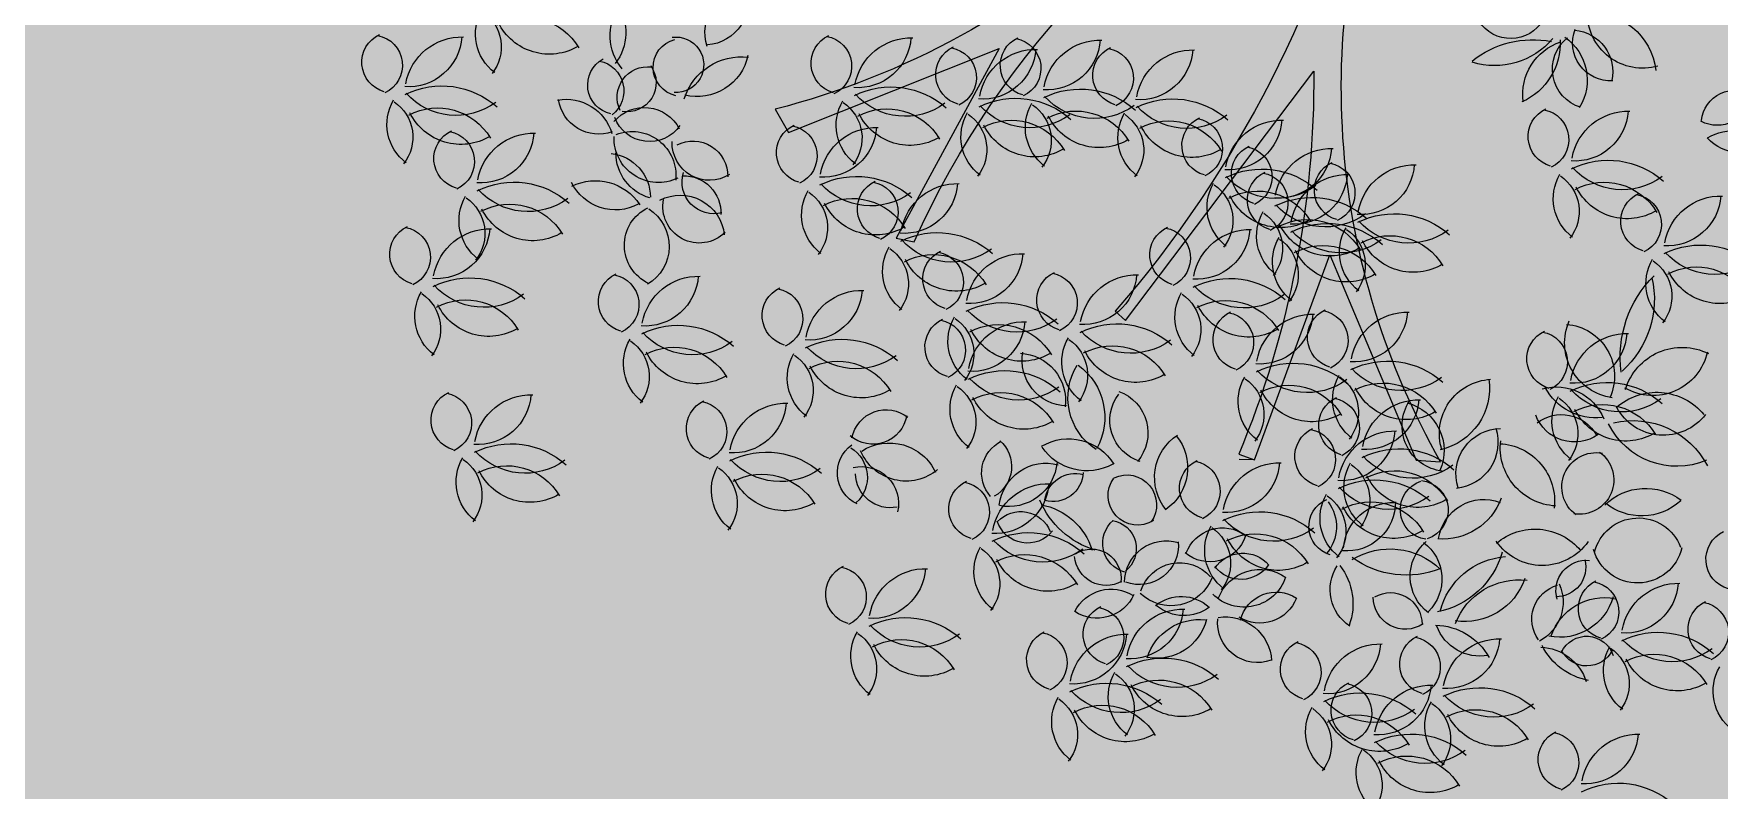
# Model space of a CAD drawing. Header units: millimetres. Extents: x 793 to 3159, y 750 to 2095.
# Drawn here: x 1245.55 to 1256.3, y 910.89 to 915.72 of the extents above; entities that cross this region are included whole.
import ezdxf

# ---------------------------------------------------------------- set-up
doc = ezdxf.new("R2010")
doc.units = ezdxf.units.MM
doc.linetypes.add('CONTINUA', pattern=[0])
doc.layers.add('A-VEGETACION', color=65, linetype='Continuous')

# ---------------------------------------------------------------- blocks, each defined once
blk = doc.blocks.new('XR-CONJUNTO$0$A$C458D45B7')
at = {"lineweight": 0, "extrusion": (-2.43104e-07, -5.45806e-06, 1)}
blk.add_line((-0.3067, -1.749), (-0.3463, -1.7481), dxfattribs=at)
blk.add_lwpolyline([(0.1057, -1.746), (0.1681, -1.7494, -0.110183), (-0.0866, -0.95, -0.110183), (0.0225, -0.1181, 0.069274), (0.0548, -0.1083, -0.159056), (0.3751, -0.5382), (0.4313, -0.5098), (0.2694, -0.2414), (0.6188, -0.3643), (0.5483, -0.2962, -0.129481), (0.1024, -0.068, 0.184379), (0.1254, 0.0127), (0.8832, -0.1415), (0.8943, -0.0784), (0.1156, 0.0518, -0.487233), (0.1075, 0.0667, -0.157099), (0.4909, 0.4325), (0.4557, 0.4846), (0.2096, 0.2904), (0.2879, 0.6525), (0.2292, 0.5741, -0.1274), (0.063, 0.1098, -1.508538), (0.0487, 0.1166), (-0.0409, 1.3604), (-0.1014, 1.2588), (-0.0393, 0.4627, -0.187108), (-0.3498, 1.1361), (-0.3949, 1.1174), (-0.3356, 0.7801), (-0.586, 0.9428), (-0.6161, 0.9071, -0.222061), (-0.0345, 0.1193), (-0.0367, 0.1218), (-0.9935, 0.563), (-0.9683, 0.4373, -0.148996), (-0.7862, 0.3977), (-0.1177, 0.0214, -0.61159), (-0.1188, -0.006, -0.101655), (-1.381, -0.3864), (-1.4565, -0.4291), (-0.657, -0.3716, -0.12496), (-1.5382, -0.8654), (-1.5037, -0.924), (-0.968, -0.7054), (-1.2263, -1.1913), (-1.1801, -1.2004, -0.176723), (-0.0978, -0.0662, 0.164875), (-0.0374, -0.112, -0.122319), (-0.6656, -1.3725), (-0.6394, -1.3961), (-0.165, -0.7555, -0.101541), (-0.347, -1.7346), (-0.3067, -1.749), (-0.1198, -1.2235), (0.1057, -1.746)], format="xyb", close=True, dxfattribs=at)
at = {"lineweight": 0, "extrusion": (2.43104e-07, 5.45806e-06, -1)}
for centre, major_axis, start_param, end_param in [((-1.6027, -0.6693), (0.086, 0.0783, 0), 3.55062, 5.363168), ((-1.7206, -0.5916), (0.0749, -0.0823, 0), -1.194178, 0.664916), ((-2.0476, -0.6746), (0.0938, 0.0854, 0), 0.129265, 1.395311), ((0.5423, -0.7661), (0.1235, 0.1125, 0), 5.36207, 6.898676), ((0.673, -0.5985), (0.0953, -0.1046, 0), 0.451758, 2.314123), ((-2.1816, -0.6795), (0.0909, 0.0828, 0), 2.943806, 4.400315), ((-2.3482, -0.7139), (0.0813, 0.074, 0), 6.042078, 7.680112), ((-2.1744, -0.7941), (0.1055, -0.1158, 0), 3.38331, 4.908592), ((-1.8262, -0.6795), (0.0906, -0.0995, 0), 1.614915, 2.889535), ((0.3358, -0.5709), (0.0714, 0.065, 0), 1.264913, 3.299305), ((0.5912, -0.6765), (0.0712, 0.0649, 0), 2.239479, 4.247459), ((0.4925, -0.7502), (0.0711, -0.0781, 0), 3.953652, 5.660875), ((-2.5155, -0.7546), (0.0578, 0.0526, 0), 2.569534, 5.006064), ((-2.5672, -0.7627), (0.0521, -0.0572, 0), 4.051015, 6.582941), ((-2.4752, -0.6805), (0.0917, -0.1007, 0), -0.777492, 0.800951), ((-2.338, -0.8334), (0.0977, -0.1073, 0), 2.477681, 3.902549), ((-2.1171, -0.5856), (0.0974, -0.107, 0), 0.190237, 1.841773), ((-1.7922, -0.7543), (0.0477, -0.0524, 0), 3.730197, 7.076743), ((-1.3694, -0.7464), (0.0578, 0.0526, 0), 2.569534, 5.006064), ((-1.4212, -0.7544), (0.0521, -0.0572, 0), 4.051015, 6.582941), ((-1.3292, -0.6723), (0.0917, -0.1007, 0), -0.777492, 0.800951), ((-1.192, -0.8251), (0.0977, -0.1073, 0), 2.477681, 3.902549), ((-0.8867, -0.7475), (0.0578, 0.0526, 0), 2.569534, 5.006064), ((-0.9384, -0.7555), (0.0521, -0.0572, 0), 4.051015, 6.582941), ((-0.8464, -0.6733), (0.0917, -0.1007, 0), -0.777492, 0.800951), ((-0.7092, -0.8262), (0.0977, -0.1073, 0), 2.477681, 3.902549), ((0.3952, -0.9166), (0.1824, 0.1661, 0), 4.763929, 5.636252), ((0.2948, -0.5436), (0.143, 0.1302, 0), 1.427963, 2.601349), ((0.5108, -0.8091), (0.1051, 0.0957, 0), 3.743488, 5.119397), ((0.2985, -0.6789), (0.1219, 0.111, 0), 0.683436, 1.880422), ((0.5462, -0.7433), (0.0689, -0.0756, 0), 1.029573, 3.198864), ((0.3985, -0.7729), (0.0993, 0.0905, 0), 6.058163, 7.566179), ((-1.7764, -0.7608), (0.0547, 0.0498, 0), 2.514693, 5.184025), ((-1.624, -0.8846), (0.1127, 0.1027, 0), 4.169962, 5.561665), ((-1.7382, -0.7025), (0.0978, 0.089, 0), 0.938823, 2.542828), ((-1.051, -0.7726), (0.0578, 0.0526, 0), 2.569534, 5.006064), ((-1.1027, -0.7806), (0.0521, -0.0572, 0), 4.051015, 6.582941), ((-1.0107, -0.6984), (0.0917, -0.1007, 0), -0.777492, 0.800951), ((-0.8735, -0.8513), (0.0977, -0.1073, 0), 2.477681, 3.902549), ((-0.6504, -0.7704), (0.0578, 0.0526, 0), 2.569534, 5.006064), ((-0.7022, -0.7784), (0.0521, -0.0572, 0), 4.051015, 6.582941), ((-0.6101, -0.6963), (0.0917, -0.1007, 0), -0.777492, 0.800951), ((-0.4729, -0.8491), (0.0977, -0.1073, 0), 2.477681, 3.902549), ((-1.9413, -0.8068), (0.0509, -0.0559, 0), 0.945939, 3.367294), ((-2.002, -0.8225), (0.0572, 0.0521, 0), 5.641793, 7.92155), ((-1.8635, -0.8377), (0.0576, 0.0525, 0), 3.417735, 5.567883), ((-1.9167, -0.801), (0.055, 0.0501, 0), 0.107397, 2.469596), ((-2.3869, -1.0247), (0.156, 0.1421, 0), 4.983233, 6.17178), ((-1.2408, -1.0165), (0.156, 0.1421, 0), 4.983233, 6.17178), ((-0.9223, -1.0427), (0.156, 0.1421, 0), 4.983233, 6.17178), ((-0.758, -1.0176), (0.156, 0.1421, 0), 4.983233, 6.17178), ((-0.5218, -1.0405), (0.156, 0.1421, 0), 4.983233, 6.17178), ((0.8645, -0.7958), (0.0594, -0.0652, 0), -0.726496, 1.218619), ((0.9098, -0.8788), (0.0568, -0.0624, 0), 2.393253, 4.474922), ((-2.4051, -0.9119), (0.0909, 0.0828, 0), 2.943806, 4.400315), ((-2.5717, -0.9464), (0.0813, 0.074, 0), 6.042078, 7.680112), ((-2.3538, -0.717), (0.1269, 0.1155, 0), 1.666781, 3.133707), ((-2.3979, -1.0266), (0.1055, -0.1158, 0), 3.38331, 4.908592), ((-2.0704, -0.9669), (0.0821, -0.0901, 0), 3.692575, 5.155285), ((-1.989, -0.8304), (0.0692, -0.076, 0), 0.38642, 2.157574), ((-1.259, -0.9037), (0.0909, 0.0828, 0), 2.943806, 4.400315), ((-1.4256, -0.9381), (0.0813, 0.074, 0), 6.042078, 7.680112), ((-1.2077, -0.7087), (0.1269, 0.1155, 0), 1.666781, 3.133707), ((-1.2519, -1.0183), (0.1055, -0.1158, 0), 3.38331, 4.908592), ((-0.8892, -0.7349), (0.1269, 0.1155, 0), 1.666781, 3.133707), ((-0.7763, -0.9048), (0.0909, 0.0828, 0), 2.943806, 4.400315), ((-0.9429, -0.9392), (0.0813, 0.074, 0), 6.042078, 7.680112), ((-0.725, -0.7098), (0.1269, 0.1155, 0), 1.666781, 3.133707), ((-0.7691, -1.0194), (0.1055, -0.1158, 0), 3.38331, 4.908592), ((-0.4887, -0.7327), (0.1269, 0.1155, 0), 1.666781, 3.133707), ((0.4619, -0.9165), (0.0578, 0.0526, 0), 2.569534, 5.006064), ((0.4102, -0.9246), (0.0521, -0.0572, 0), 4.051015, 6.582941), ((0.5022, -0.8424), (0.0917, -0.1007, 0), -0.777492, 0.800951), ((0.6394, -0.9952), (0.0977, -0.1073, 0), 2.477681, 3.902549), ((-2.3406, -0.818), (0.0974, -0.107, 0), 0.190237, 1.841773), ((-1.8711, -0.9645), (0.0744, 0.0677, 0), 4.565806, 6.533384), ((-1.8588, -0.8569), (0.0633, -0.0695, 0), -0.241864, 1.949123), ((-1.1946, -0.8098), (0.0974, -0.107, 0), 0.190237, 1.841773), ((-0.9405, -0.9299), (0.0909, 0.0828, 0), 2.943806, 4.400315), ((-1.1071, -0.9643), (0.0813, 0.074, 0), 6.042078, 7.680112), ((-0.9334, -1.0445), (0.1055, -0.1158, 0), 3.38331, 4.908592), ((-0.8761, -0.836), (0.0974, -0.107, 0), 0.190237, 1.841773), ((-0.7118, -0.8109), (0.0974, -0.107, 0), 0.190237, 1.841773), ((-0.54, -0.9277), (0.0909, 0.0828, 0), 2.943806, 4.400315), ((-0.7066, -0.9621), (0.0813, 0.074, 0), 6.042078, 7.680112), ((-0.5328, -1.0423), (0.1055, -0.1158, 0), 3.38331, 4.908592), ((-0.4756, -0.8338), (0.0974, -0.107, 0), 0.190237, 1.841773), ((-0.4213, -0.9474), (0.0578, 0.0526, 0), 2.569534, 5.006064), ((-0.4731, -0.9554), (0.0521, -0.0572, 0), 4.051015, 6.582941), ((-0.3811, -0.8732), (0.0917, -0.1007, 0), -0.777492, 0.800951), ((-0.2439, -1.0261), (0.0977, -0.1073, 0), 2.477681, 3.902549), ((0.9106, -1.0346), (0.0926, -0.1017, 0), 3.353254, 4.564957), ((-2.3294, -0.9985), (0.0578, 0.0526, 0), 2.569534, 5.006064), ((-2.3812, -1.0065), (0.0521, -0.0572, 0), 4.051015, 6.582941), ((-2.2891, -0.9244), (0.0917, -0.1007, 0), -0.777492, 0.800951), ((-2.152, -1.0772), (0.0977, -0.1073, 0), 2.477681, 3.902549), ((-1.8349, -0.9416), (0.0765, -0.084, 0), 0.279297, 2.335483), ((-1.9016, -1.0376), (0.0829, 0.0754, 0), 5.072303, 7.119215), ((-1.7464, -1.0372), (0.0598, -0.0657, 0), 3.398385, 5.466877), ((-1.4554, -0.9757), (0.0578, 0.0526, 0), 2.569534, 5.006064), ((-1.5071, -0.9838), (0.0521, -0.0572, 0), 4.051015, 6.582941), ((-1.4151, -0.9016), (0.0917, -0.1007, 0), -0.777492, 0.800951), ((-1.2779, -1.0544), (0.0977, -0.1073, 0), 2.477681, 3.902549), ((0.926, -0.8367), (0.0863, 0.0786, 0), 1.589818, 3.127586), ((-1.9684, -1.0956), (0.0847, 0.0771, 0), 5.565903, 6.997649), ((-1.8235, -0.9794), (0.0806, -0.0885, 0), 1.008399, 2.302773), ((-1.7051, -0.9533), (0.0702, 0.0639, 0), 1.7289, 3.911271), ((-0.2941, -1.0186), (0.0578, 0.0526, 0), 2.569534, 5.006064), ((-0.3459, -1.0266), (0.0521, -0.0572, 0), 4.051015, 6.582941), ((-0.2539, -0.9445), (0.0917, -0.1007, 0), -0.777492, 0.800951), ((-0.1167, -1.0973), (0.0977, -0.1073, 0), 2.477681, 3.902549), ((-0.0824, -1.0582), (0.0578, 0.0526, 0), 2.569534, 5.006064), ((0.5906, -1.1866), (0.156, 0.1421, 0), 4.983233, 6.17178), ((-1.6923, -1.0522), (0.0603, 0.0549, 0), 2.047726, 4.165076), ((-1.3268, -1.2458), (0.156, 0.1421, 0), 4.983233, 6.17178), ((-0.2927, -1.2175), (0.156, 0.1421, 0), 4.983233, 6.17178), ((-0.2596, -0.9097), (0.1269, 0.1155, 0), 1.666781, 3.133707), ((-0.2531, -1.0846), (0.0578, 0.0526, 0), 2.569534, 5.006064), ((-0.3048, -1.0927), (0.0521, -0.0572, 0), 4.051015, 6.582941), ((-0.2128, -1.0105), (0.0917, -0.1007, 0), -0.777492, 0.800951), ((-0.0756, -1.1634), (0.0977, -0.1073, 0), 2.477681, 3.902549), ((-0.1341, -1.0662), (0.0521, -0.0572, 0), 4.051015, 6.582941), ((-0.0421, -0.9841), (0.0917, -0.1007, 0), -0.777492, 0.800951), ((0.0951, -1.1369), (0.0977, -0.1073, 0), 2.477681, 3.902549), ((0.5723, -1.0738), (0.0909, 0.0828, 0), 2.943806, 4.400315), ((0.4057, -1.1082), (0.0813, 0.074, 0), 6.042078, 7.680112), ((0.6236, -0.8789), (0.1269, 0.1155, 0), 1.666781, 3.133707), ((0.5795, -1.1885), (0.1055, -0.1158, 0), 3.38331, 4.908592), ((-2.2008, -1.2686), (0.156, 0.1421, 0), 4.983233, 6.17178), ((-1.9446, -1.0025), (0.0914, 0.0833, 0), 1.806411, 3.423556), ((-1.9938, -1.1874), (0.1001, 0.0912, 0), 4.980953, 6.432495), ((-1.7684, -1.1317), (0.0697, 0.0635, 0), 5.41227, 7.055783), ((-1.345, -1.133), (0.0909, 0.0828, 0), 2.943806, 4.400315), ((-1.2937, -0.9381), (0.1269, 0.1155, 0), 1.666781, 3.133707), ((-1.3378, -1.2477), (0.1055, -0.1158, 0), 3.38331, 4.908592), ((-1.2476, -1.1172), (0.0578, 0.0526, 0), 2.569534, 5.006064), ((-1.2994, -1.1252), (0.0521, -0.0572, 0), 4.051015, 6.582941), ((-1.2073, -1.043), (0.0917, -0.1007, 0), -0.777492, 0.800951), ((-1.0702, -1.1959), (0.0977, -0.1073, 0), 2.477681, 3.902549), ((-0.3109, -1.1047), (0.0909, 0.0828, 0), 2.943806, 4.400315), ((-0.4775, -1.1391), (0.0813, 0.074, 0), 6.042078, 7.680112), ((-0.3038, -1.2193), (0.1055, -0.1158, 0), 3.38331, 4.908592), ((-0.1655, -1.2887), (0.156, 0.1421, 0), 4.983233, 6.17178), ((0.6368, -0.9799), (0.0974, -0.107, 0), 0.190237, 1.841773), ((0.7002, -1.1307), (0.0578, 0.0526, 0), 2.569534, 5.006064), ((0.6485, -1.1387), (0.0521, -0.0572, 0), 4.051015, 6.582941), ((0.7405, -1.0565), (0.0917, -0.1007, 0), -0.777492, 0.800951), ((0.8777, -1.2094), (0.0977, -0.1073, 0), 2.477681, 3.902549), ((-2.219, -1.1558), (0.0909, 0.0828, 0), 2.943806, 4.400315), ((-2.3856, -1.1902), (0.0813, 0.074, 0), 6.042078, 7.680112), ((-2.1677, -0.9608), (0.1269, 0.1155, 0), 1.666781, 3.133707), ((-2.2118, -1.2704), (0.1055, -0.1158, 0), 3.38331, 4.908592), ((-1.7769, -1.1998), (0.0834, 0.076, 0), 4.961295, 6.910739), ((-1.7291, -1.1155), (0.0627, -0.0688, 0), -0.051798, 2.496029), ((-1.5116, -1.1674), (0.0813, 0.074, 0), 6.042078, 7.680112), ((-1.2805, -1.0391), (0.0974, -0.107, 0), 0.190237, 1.841773), ((-0.2465, -1.0107), (0.0974, -0.107, 0), 0.190237, 1.841773), ((-0.1837, -1.1759), (0.0909, 0.0828, 0), 2.943806, 4.400315), ((-0.1324, -0.9809), (0.1269, 0.1155, 0), 1.666781, 3.133707), ((-0.1766, -1.2906), (0.1055, -0.1158, 0), 3.38331, 4.908592), ((0.0463, -1.3283), (0.156, 0.1421, 0), 4.983233, 6.17178), ((-2.1546, -1.0619), (0.0974, -0.107, 0), 0.190237, 1.841773), ((-1.8126, -1.2153), (0.072, -0.0791, 0), 1.163391, 3.416553), ((-1.9175, -1.2184), (0.0757, -0.0831, 0), 4.435217, 6.484111), ((-1.119, -1.3873), (0.156, 0.1421, 0), 4.983233, 6.17178), ((-0.5005, -1.2274), (0.0578, 0.0526, 0), 2.569534, 5.006064), ((-0.5522, -1.2354), (0.0521, -0.0572, 0), 4.051015, 6.582941), ((-0.4602, -1.1532), (0.0917, -0.1007, 0), -0.777492, 0.800951), ((-0.323, -1.3061), (0.0977, -0.1073, 0), 2.477681, 3.902549), ((-0.3503, -1.2103), (0.0813, 0.074, 0), 6.042078, 7.680112), ((-0.1193, -1.082), (0.0974, -0.107, 0), 0.190237, 1.841773), ((-0.1245, -1.3547), (0.156, 0.1421, 0), 4.983233, 6.17178), ((0.028, -1.2155), (0.0909, 0.0828, 0), 2.943806, 4.400315), ((-0.1385, -1.2499), (0.0813, 0.074, 0), 6.042078, 7.680112), ((0.0793, -1.0205), (0.1269, 0.1155, 0), 1.666781, 3.133707), ((0.0352, -1.3301), (0.1055, -0.1158, 0), 3.38331, 4.908592), ((-2.4398, -1.2438), (0.0578, 0.0526, 0), 2.569534, 5.006064), ((-2.4915, -1.2519), (0.0521, -0.0572, 0), 4.051015, 6.582941), ((-2.3995, -1.1697), (0.0917, -0.1007, 0), -0.777492, 0.800951), ((-2.2623, -1.3226), (0.0977, -0.1073, 0), 2.477681, 3.902549), ((-1.0859, -1.0795), (0.1269, 0.1155, 0), 1.666781, 3.133707), ((-0.1427, -1.2419), (0.0909, 0.0828, 0), 2.943806, 4.400315), ((-0.3093, -1.2764), (0.0813, 0.074, 0), 6.042078, 7.680112), ((-0.0914, -1.047), (0.1269, 0.1155, 0), 1.666781, 3.133707), ((-0.1355, -1.3566), (0.1055, -0.1158, 0), 3.38331, 4.908592), ((0.0925, -1.1216), (0.0974, -0.107, 0), 0.190237, 1.841773), ((0.8289, -1.4008), (0.156, 0.1421, 0), 4.983233, 6.17178), ((-1.1372, -1.2745), (0.0909, 0.0828, 0), 2.943806, 4.400315), ((-1.3038, -1.3089), (0.0813, 0.074, 0), 6.042078, 7.680112), ((-1.13, -1.3891), (0.1055, -0.1158, 0), 3.38331, 4.908592), ((-1.0728, -1.1806), (0.0974, -0.107, 0), 0.190237, 1.841773), ((-1.0791, -1.2944), (0.0578, 0.0526, 0), 2.569534, 5.006064), ((-1.1309, -1.3025), (0.0521, -0.0572, 0), 4.051015, 6.582941), ((-1.0388, -1.2203), (0.0917, -0.1007, 0), -0.777492, 0.800951), ((-0.9017, -1.3731), (0.0977, -0.1073, 0), 2.477681, 3.902549), ((-0.0782, -1.148), (0.0974, -0.107, 0), 0.190237, 1.841773), ((0.8106, -1.288), (0.0909, 0.0828, 0), 2.943806, 4.400315), ((0.6441, -1.3224), (0.0813, 0.074, 0), 6.042078, 7.680112), ((0.862, -1.093), (0.1269, 0.1155, 0), 1.666781, 3.133707), ((0.8178, -1.4026), (0.1055, -0.1158, 0), 3.38331, 4.908592), ((-2.3111, -1.5139), (0.156, 0.1421, 0), 4.983233, 6.17178), ((-1.9065, -1.3598), (0.0578, 0.0526, 0), 2.569534, 5.006064), ((-0.7881, -1.3457), (0.0578, 0.0526, 0), 2.569534, 5.006064), ((-0.8399, -1.3537), (0.0521, -0.0572, 0), 4.051015, 6.582941), ((-0.7479, -1.2715), (0.0917, -0.1007, 0), -0.777492, 0.800951), ((-0.6107, -1.4244), (0.0977, -0.1073, 0), 2.477681, 3.902549), ((-0.3719, -1.4975), (0.156, 0.1421, 0), 4.983233, 6.17178), ((0.9141, -1.4743), (0.1955, -0.2147, 0), 2.163971, 3.093217), ((0.463, -1.3312), (0.166, -0.1823, 0), -1.064666, -0.000104), ((0.8751, -1.194), (0.0974, -0.107, 0), 0.190237, 1.841773), ((-2.2781, -1.2062), (0.1269, 0.1155, 0), 1.666781, 3.133707), ((-1.9582, -1.3678), (0.0521, -0.0572, 0), 4.051015, 6.582941), ((-1.8662, -1.2856), (0.0917, -0.1007, 0), -0.777492, 0.800951), ((-1.729, -1.4385), (0.0977, -0.1073, 0), 2.477681, 3.902549), ((-1.4881, -1.3917), (0.0578, 0.0526, 0), 2.569534, 5.006064), ((-1.5398, -1.3998), (0.0521, -0.0572, 0), 4.051015, 6.582941), ((-1.4478, -1.3176), (0.0917, -0.1007, 0), -0.777492, 0.800951), ((-1.3106, -1.4705), (0.0977, -0.1073, 0), 2.477681, 3.902549), ((-0.3901, -1.3847), (0.0909, 0.0828, 0), 2.943806, 4.400315), ((-0.5567, -1.4191), (0.0813, 0.074, 0), 6.042078, 7.680112), ((-0.3388, -1.1897), (0.1269, 0.1155, 0), 1.666781, 3.133707), ((-0.3829, -1.4993), (0.1055, -0.1158, 0), 3.38331, 4.908592), ((-2.3294, -1.4011), (0.0909, 0.0828, 0), 2.943806, 4.400315), ((-2.496, -1.4356), (0.0813, 0.074, 0), 6.042078, 7.680112), ((-2.3222, -1.5158), (0.1055, -0.1158, 0), 3.38331, 4.908592), ((-2.2649, -1.3072), (0.0974, -0.107, 0), 0.190237, 1.841773), ((-0.9505, -1.5645), (0.156, 0.1421, 0), 4.983233, 6.17178), ((-0.9174, -1.2568), (0.1269, 0.1155, 0), 1.666781, 3.133707), ((-0.3256, -1.2908), (0.0974, -0.107, 0), 0.190237, 1.841773), ((-0.3375, -1.442), (0.0578, 0.0526, 0), 2.569534, 5.006064), ((-0.3893, -1.45), (0.0521, -0.0572, 0), 4.051015, 6.582941), ((-0.2972, -1.3679), (0.0917, -0.1007, 0), -0.777492, 0.800951), ((-0.16, -1.5207), (0.0977, -0.1073, 0), 2.477681, 3.902549), ((-0.0964, -1.4345), (0.0578, 0.0526, 0), 2.569534, 5.006064), ((-0.1482, -1.4425), (0.0521, -0.0572, 0), 4.051015, 6.582941), ((-0.0562, -1.3603), (0.0917, -0.1007, 0), -0.777492, 0.800951), ((0.081, -1.5132), (0.0977, -0.1073, 0), 2.477681, 3.902549), ((-1.7778, -1.6299), (0.156, 0.1421, 0), 4.983233, 6.17178), ((-1.0722, -1.4679), (0.0578, 0.0526, 0), 2.569534, 5.006064), ((-1.1239, -1.4759), (0.0521, -0.0572, 0), 4.051015, 6.582941), ((-0.9687, -1.4517), (0.0909, 0.0828, 0), 2.943806, 4.400315), ((-1.1353, -1.4861), (0.0813, 0.074, 0), 6.042078, 7.680112), ((-1.0319, -1.3937), (0.0917, -0.1007, 0), -0.777492, 0.800951), ((-0.8947, -1.5466), (0.0977, -0.1073, 0), 2.477681, 3.902549), ((-0.9615, -1.5664), (0.1055, -0.1158, 0), 3.38331, 4.908592), ((-0.6595, -1.6158), (0.156, 0.1421, 0), 4.983233, 6.17178), ((0.4638, -1.4838), (0.0578, 0.0526, 0), 2.569534, 5.006064), ((0.412, -1.4919), (0.0521, -0.0572, 0), 4.051015, 6.582941), ((0.6228, -1.4419), (0.095, -0.1043, 0), 0.869755, 2.711845), ((0.477, -1.5278), (0.0893, -0.0981, 0), 3.949733, 5.869629), ((0.5041, -1.4097), (0.0917, -0.1007, 0), -0.777492, 0.800951), ((0.6413, -1.5626), (0.0977, -0.1073, 0), 2.477681, 3.902549), ((-1.7961, -1.517), (0.0909, 0.0828, 0), 2.943806, 4.400315), ((-1.9626, -1.5515), (0.0813, 0.074, 0), 6.042078, 7.680112), ((-1.7447, -1.3221), (0.1269, 0.1155, 0), 1.666781, 3.133707), ((-1.7889, -1.6317), (0.1055, -0.1158, 0), 3.38331, 4.908592), ((-1.3594, -1.6618), (0.156, 0.1421, 0), 4.983233, 6.17178), ((-0.9043, -1.3578), (0.0974, -0.107, 0), 0.190237, 1.841773), ((-0.6777, -1.503), (0.0909, 0.0828, 0), 2.943806, 4.400315), ((-0.8443, -1.5374), (0.0813, 0.074, 0), 6.042078, 7.680112), ((-0.6264, -1.308), (0.1269, 0.1155, 0), 1.666781, 3.133707), ((-0.6706, -1.6176), (0.1055, -0.1158, 0), 3.38331, 4.908592), ((0.783, -1.6027), (0.1018, -0.1118, 0), 2.590682, 4.333365), ((-1.7316, -1.4231), (0.0974, -0.107, 0), 0.190237, 1.841773), ((-1.3777, -1.549), (0.0909, 0.0828, 0), 2.943806, 4.400315), ((-1.5443, -1.5835), (0.0813, 0.074, 0), 6.042078, 7.680112), ((-1.3264, -1.3541), (0.1269, 0.1155, 0), 1.666781, 3.133707), ((-1.3705, -1.6637), (0.1055, -0.1158, 0), 3.38331, 4.908592), ((-0.9118, -1.6039), (0.082, -0.09, 0), 3.922895, 5.563815), ((-0.7854, -1.4992), (0.0784, -0.0861, 0), 0.761161, 2.48284), ((-0.6133, -1.4091), (0.0974, -0.107, 0), 0.190237, 1.841773), ((-0.2089, -1.7121), (0.156, 0.1421, 0), 4.983233, 6.17178), ((0.0322, -1.7046), (0.156, 0.1421, 0), 4.983233, 6.17178), ((0.7069, -1.433), (0.0958, -0.1052, 0), -0.620898, 1.257402), ((-1.3132, -1.4551), (0.0974, -0.107, 0), 0.190237, 1.841773), ((-0.9435, -1.738), (0.156, 0.1421, 0), 4.983233, 6.17178), ((-0.9105, -1.4302), (0.1269, 0.1155, 0), 1.666781, 3.133707), ((-0.6264, -1.5932), (0.1167, 0.1063, 0), 2.876809, 4.428757), ((-0.8545, -1.6456), (0.111, -0.1219, 0), 4.499583, 5.944826), ((-0.2271, -1.5993), (0.0909, 0.0828, 0), 2.943806, 4.400315), ((-0.3937, -1.6337), (0.0813, 0.074, 0), 6.042078, 7.680112), ((-0.1758, -1.4043), (0.1269, 0.1155, 0), 1.666781, 3.133707), ((-0.2199, -1.714), (0.1055, -0.1158, 0), 3.38331, 4.908592), ((0.014, -1.5918), (0.0909, 0.0828, 0), 2.943806, 4.400315), ((-0.1526, -1.6262), (0.0813, 0.074, 0), 6.042078, 7.680112), ((0.0653, -1.3968), (0.1269, 0.1155, 0), 1.666781, 3.133707), ((0.0211, -1.7064), (0.1055, -0.1158, 0), 3.38331, 4.908592), ((0.3027, -1.6758), (0.1024, 0.0933, 0), 3.565307, 5.386182), ((0.1309, -1.5621), (0.1185, 0.1079, 0), 0.583209, 2.085095), ((0.4627, -1.6858), (0.0965, 0.0879, 0), 5.163098, 6.626384), ((0.5924, -1.7539), (0.156, 0.1421, 0), 4.983233, 6.17178), ((-0.9618, -1.6252), (0.0909, 0.0828, 0), 2.943806, 4.400315), ((-1.1284, -1.6596), (0.0813, 0.074, 0), 6.042078, 7.680112), ((-0.9546, -1.7398), (0.1055, -0.1158, 0), 3.38331, 4.908592), ((-0.5678, -1.6507), (0.0806, 0.0734, 0), 2.594914, 4.537615), ((-0.6921, -1.6834), (0.0834, 0.0759, 0), 5.793524, 7.714733), ((-0.1627, -1.5054), (0.0974, -0.107, 0), 0.190237, 1.841773), ((-0.0655, -1.658), (0.0578, 0.0526, 0), 2.569534, 5.006064), ((-0.1173, -1.666), (0.0521, -0.0572, 0), 4.051015, 6.582941), ((0.0784, -1.4979), (0.0974, -0.107, 0), 0.190237, 1.841773), ((0.112, -1.7367), (0.0977, -0.1073, 0), 2.477681, 3.902549), ((0.5621, -1.4865), (0.099, -0.1087, 0), 0.621866, 1.808522), ((0.5742, -1.6411), (0.0909, 0.0828, 0), 2.943806, 4.400315), ((0.4076, -1.6756), (0.0813, 0.074, 0), 6.042078, 7.680112), ((0.6255, -1.4462), (0.1269, 0.1155, 0), 1.666781, 3.133707), ((0.5814, -1.7558), (0.1055, -0.1158, 0), 3.38331, 4.908592), ((0.7191, -1.723), (0.1155, 0.1052, 0), 4.718896, 6.320013), ((-2.3306, -1.6663), (0.0578, 0.0526, 0), 2.569534, 5.006064), ((-2.3824, -1.6743), (0.0521, -0.0572, 0), 4.051015, 6.582941), ((-2.2903, -1.5922), (0.0917, -0.1007, 0), -0.777492, 0.800951), ((-2.1531, -1.745), (0.0977, -0.1073, 0), 2.477681, 3.902549), ((-1.6791, -1.6816), (0.0578, 0.0526, 0), 2.569534, 5.006064), ((-1.7309, -1.6896), (0.0521, -0.0572, 0), 4.051015, 6.582941), ((-1.6389, -1.6075), (0.0917, -0.1007, 0), -0.777492, 0.800951), ((-1.5017, -1.7603), (0.0977, -0.1073, 0), 2.477681, 3.902549), ((-1.2467, -1.719), (0.0602, -0.0661, 0), 2.502227, 4.54115), ((-0.8973, -1.5313), (0.0974, -0.107, 0), 0.190237, 1.841773), ((-0.0252, -1.5838), (0.0917, -0.1007, 0), -0.777492, 0.800951), ((0.1852, -1.6575), (0.086, 0.0783, 0), 2.417191, 4.449233), ((0.0519, -1.7212), (0.0841, -0.0923, 0), 4.121445, 5.863655), ((0.508, -1.5903), (0.0709, -0.0778, 0), 0.120299, 1.944748), ((0.4762, -1.7275), (0.0685, -0.0752, 0), 3.211817, 4.937174), ((0.6386, -1.5472), (0.0974, -0.107, 0), 0.190237, 1.841773), ((0.659, -1.8548), (0.145, -0.1593, 0), 3.642263, 4.961959), ((0.7347, -1.5407), (0.1002, 0.0912, 0), 1.386642, 3.372135), ((-1.2818, -1.6299), (0.0592, -0.0651, 0), -0.667272, 1.44118), ((-0.1257, -1.738), (0.0578, 0.0526, 0), 2.569534, 5.006064), ((-0.1774, -1.746), (0.0521, -0.0572, 0), 4.051015, 6.582941), ((-0.0854, -1.6638), (0.0917, -0.1007, 0), -0.777492, 0.800951), ((0.0518, -1.8167), (0.0977, -0.1073, 0), 2.477681, 3.902549), ((0.3233, -1.7786), (0.0857, 0.0781, 0), 3.557171, 5.425825), ((0.1962, -1.6996), (0.0871, 0.0794, 0), 0.417724, 2.199452), ((0.7689, -1.5609), (0.1308, -0.1436, 0), 0.328466, 1.844368), ((-2.202, -1.9364), (0.156, 0.1421, 0), 4.983233, 6.17178), ((-1.2377, -1.845), (0.088, -0.0966, 0), 3.302682, 4.998485), ((-0.9126, -1.7877), (0.0666, 0.0606, 0), 3.142668, 4.98287), ((-1.0139, -1.7723), (0.0647, 0.0589, 0), 6.162681, 8.065967), ((-0.7802, -1.8349), (0.0912, -0.1001, 0), 3.336911, 4.892596), ((-0.4314, -1.795), (0.096, 0.0875, 0), 3.183323, 4.85961), ((-0.6069, -1.7718), (0.0959, 0.0873, 0), 0.047939, 1.69324), ((0.0631, -1.9281), (0.156, 0.1421, 0), 4.983233, 6.17178), ((0.4688, -1.7106), (0.11, 0.1002, 0), 2.356072, 3.990407), ((0.3124, -1.849), (0.0993, -0.1091, 0), 3.920668, 5.558542), ((0.5658, -1.8099), (0.0649, 0.0591, 0), 2.928423, 5.62201), ((-2.2202, -1.8236), (0.0909, 0.0828, 0), 2.943806, 4.400315), ((-2.1689, -1.6286), (0.1269, 0.1155, 0), 1.666781, 3.133707), ((-2.213, -1.9382), (0.1055, -0.1158, 0), 3.38331, 4.908592), ((-1.5505, -1.9517), (0.156, 0.1421, 0), 4.983233, 6.17178), ((-1.5174, -1.6439), (0.1269, 0.1155, 0), 1.666781, 3.133707), ((-1.2828, -1.7911), (0.0649, 0.0591, 0), 2.74486, 4.817126), ((-1.3815, -1.8033), (0.0647, 0.0589, 0), 5.980387, 7.844259), ((-1.1965, -1.6859), (0.0927, 0.0844, 0), 1.60107, 3.477305), ((-0.8369, -1.8829), (0.0813, -0.0892, 0), 2.416196, 4.128775), ((-0.9339, -1.7499), (0.0834, -0.0916, 0), -0.747496, 0.92333), ((-0.7353, -1.6424), (0.1023, 0.0932, 0), 1.804244, 3.275247), ((-0.4192, -1.8221), (0.0578, 0.0526, 0), 2.569534, 5.006064), ((-0.471, -1.8301), (0.0521, -0.0572, 0), 4.051015, 6.582941), ((-0.3789, -1.7479), (0.0917, -0.1007, 0), -0.777492, 0.800951), ((-0.2418, -1.9008), (0.0977, -0.1073, 0), 2.477681, 3.902549), ((0.0449, -1.8153), (0.0909, 0.0828, 0), 2.943806, 4.400315), ((-0.1217, -1.8497), (0.0813, 0.074, 0), 6.042078, 7.680112), ((0.0962, -1.6203), (0.1269, 0.1155, 0), 1.666781, 3.133707), ((0.0521, -1.9299), (0.1055, -0.1158, 0), 3.38331, 4.908592), ((0.5228, -1.7922), (0.0647, 0.0589, 0), 6.067305, 8.748552), ((-2.3868, -1.858), (0.0813, 0.074, 0), 6.042078, 7.680112), ((-2.1558, -1.7297), (0.0974, -0.107, 0), 0.190237, 1.841773), ((-1.5687, -1.8389), (0.0909, 0.0828, 0), 2.943806, 4.400315), ((-1.7353, -1.8733), (0.0813, 0.074, 0), 6.042078, 7.680112), ((-1.5616, -1.9535), (0.1055, -0.1158, 0), 3.38331, 4.908592), ((-1.3086, -1.8699), (0.07, 0.0637, 0), 5.213427, 7.235231), ((-1.2355, -1.7906), (0.0599, -0.0658, 0), 0.537292, 2.273403), ((-0.7627, -1.8661), (0.0529, -0.0581, 0), 2.437983, 4.133669), ((-0.8209, -1.7829), (0.052, -0.0571, 0), -0.805592, 0.99457), ((-0.604, -1.8427), (0.0508, -0.0558, 0), 0.167275, 2.931559), ((-0.6317, -1.8666), (0.0514, -0.0564, 0), 3.434396, 6.048526), ((0.003, -2.0081), (0.156, 0.1421, 0), 4.983233, 6.17178), ((0.1093, -1.7214), (0.0974, -0.107, 0), 0.190237, 1.841773), ((0.1426, -1.8717), (0.0564, 0.0514, 0), 2.451914, 5.122844), ((0.1123, -1.8734), (0.0513, -0.0564, 0), 3.974747, 6.706127), ((0.6938, -1.9628), (0.1114, 0.1015, 0), 4.670271, 6.083992), ((-1.5043, -1.745), (0.0974, -0.107, 0), 0.190237, 1.841773), ((-1.0074, -1.8808), (0.0578, 0.0526, 0), 2.569534, 5.006064), ((-1.0591, -1.8888), (0.0521, -0.0572, 0), 4.051015, 6.582941), ((-0.9671, -1.8066), (0.0917, -0.1007, 0), -0.777492, 0.800951), ((-0.8299, -1.9595), (0.0977, -0.1073, 0), 2.477681, 3.902549), ((-0.0914, -1.917), (0.0506, -0.0555, 0), 1.010889, 3.47331), ((-0.0153, -1.8953), (0.0909, 0.0828, 0), 2.943806, 4.400315), ((-0.1818, -1.9297), (0.0813, 0.074, 0), 6.042078, 7.680112), ((0.0361, -1.7003), (0.1269, 0.1155, 0), 1.666781, 3.133707), ((-0.0081, -2.0099), (0.1055, -0.1158, 0), 3.38331, 4.908592), ((0.1747, -1.7893), (0.1161, 0.1058, 0), 1.073021, 2.387841), ((0.2802, -1.9608), (0.0861, 0.0784, 0), 4.018379, 5.808748), ((0.6811, -1.7353), (0.109, 0.0992, 0), 1.559887, 2.985463), ((-0.9013, -1.9679), (0.0549, -0.0603, 0), 3.061552, 5.056317), ((-0.6479, -1.7687), (0.1504, -0.1652, 0), 1.026125, 1.904449), ((-0.8791, -2.0337), (0.1131, -0.1242, 0), 4.05378, 5.144977), ((-0.2906, -2.0922), (0.156, 0.1421, 0), 4.983233, 6.17178), ((-0.202, -1.918), (0.0782, 0.0712, 0), 0.087647, 1.448523), ((0.0492, -1.8013), (0.0974, -0.107, 0), 0.190237, 1.841773), ((-0.0705, -1.855), (0.0836, -0.0918, 0), -0.851667, 0.813229), ((0.0484, -1.9811), (0.0936, 0.0853, 0), 3.9493, 5.480078), ((0.6749, -2.0027), (0.0773, -0.0849, 0), 2.540907, 5.084101), ((-0.8787, -2.1509), (0.156, 0.1421, 0), 4.983233, 6.17178), ((-0.8847, -1.8854), (0.0601, 0.0547, 0), 1.393449, 3.554503), ((-0.6148, -1.9644), (0.057, 0.0519, 0), 2.578652, 4.726233), ((-0.6793, -1.9791), (0.0541, 0.0493, 0), 5.612257, 7.909224), ((-0.3859, -2.0219), (0.0731, 0.0665, 0), 4.229845, 6.060505), ((-0.3088, -1.9794), (0.0909, 0.0828, 0), 2.943806, 4.400315), ((-0.4754, -2.0138), (0.0813, 0.074, 0), 6.042078, 7.680112), ((-0.2575, -1.7844), (0.1269, 0.1155, 0), 1.666781, 3.133707), ((-0.3017, -2.094), (0.1055, -0.1158, 0), 3.38331, 4.908592), ((0.4118, -2.0705), (0.1022, -0.1122, 0), 3.166321, 4.746743), ((0.9254, -1.9911), (0.0578, 0.0526, 0), 2.569534, 5.006064), ((-0.8969, -2.0381), (0.0909, 0.0828, 0), 2.943806, 4.400315), ((-0.8456, -1.8431), (0.1269, 0.1155, 0), 1.666781, 3.133707), ((-0.8898, -2.1527), (0.1055, -0.1158, 0), 3.38331, 4.908592), ((-0.7195, -2.0556), (0.0557, 0.0507, 0), 4.867473, 7.140226), ((-0.529, -2.0638), (0.0786, 0.0716, 0), 3.876768, 5.736712), ((-0.5982, -1.9703), (0.0669, -0.0735, 0), -0.935183, 1.086705), ((-0.4195, -1.9143), (0.0708, 0.0645, 0), 1.04514, 3.011148), ((-0.2444, -1.8855), (0.0974, -0.107, 0), 0.190237, 1.841773), ((0.0431, -2.1571), (0.124, -0.1362, 0), 3.319613, 4.638387), ((0.2091, -2.0412), (0.0781, -0.0858, 0), 1.365148, 3.170115), ((0.0571, -2.0498), (0.0865, 0.0788, 0), 6.08891, 7.797405), ((0.4287, -1.8685), (0.0962, -0.1057, 0), -0.22961, 1.697981), ((0.6723, -1.9376), (0.0783, -0.086, 0), -0.613396, 2.029773), ((-1.0635, -2.0725), (0.0813, 0.074, 0), 6.042078, 7.680112), ((-0.8325, -1.9442), (0.0974, -0.107, 0), 0.190237, 1.841773), ((-0.6826, -1.9915), (0.0601, 0.0547, 0), 1.804241, 3.776705), ((-0.4944, -2.1165), (0.0698, -0.0766, 0), 2.607937, 4.729847), ((-0.3332, -2.0743), (0.0644, 0.0586, 0), 4.465016, 6.303995), ((-0.3391, -1.9696), (0.057, -0.0625, 0), -0.246584, 1.641422), ((0.0019, -2.0768), (0.0758, -0.0832, 0), 1.317084, 2.865627), ((-0.2105, -2.1149), (0.1171, 0.1067, 0), 0.067922, 1.089621), ((0.0809, -1.8037), (0.1587, -0.1742, 0), 0.345184, 1.356009), ((0.1198, -1.9213), (0.1593, 0.1451, 0), 1.00711, 2.105119), ((0.3506, -2.1743), (0.1247, -0.1369, 0), 2.543031, 3.801704), ((0.5426, -2.0743), (0.0571, 0.052, 0), 3.585355, 5.548075), ((0.4651, -2.0153), (0.056, 0.051, 0), 0.48544, 2.307087), ((-1.3195, -2.1006), (0.0578, 0.0526, 0), 2.569534, 5.006064), ((-1.3713, -2.1086), (0.0521, -0.0572, 0), 4.051015, 6.582941), ((-1.2793, -2.0264), (0.0917, -0.1007, 0), -0.777492, 0.800951), ((-1.1421, -2.1793), (0.0977, -0.1073, 0), 2.477681, 3.902549), ((-0.5177, -2.0103), (0.0834, 0.0759, 0), 1.098371, 3.068093), ((-0.3311, -2.0131), (0.0826, 0.0753, 0), 1.049221, 3.093477), ((-0.2882, -2.1431), (0.0849, 0.0774, 0), 4.235337, 6.046289), ((0.232, -1.995), (0.1087, -0.1193, 0), -0.517411, 0.883582), ((0.3727, -2.2226), (0.1287, 0.1172, 0), 4.23806, 5.558372), ((0.4944, -2.1477), (0.0664, 0.0605, 0), 3.241774, 5.168831), ((0.3716, -2.1055), (0.0756, -0.083, 0), -1.266144, 0.247817), ((0.6009, -2.1201), (0.0578, 0.0526, 0), 2.569534, 5.006064), ((0.5491, -2.1281), (0.0521, -0.0572, 0), 4.051015, 6.582941), ((0.6412, -2.0459), (0.0917, -0.1007, 0), -0.777492, 0.800951), ((0.7784, -2.1988), (0.0977, -0.1073, 0), 2.477681, 3.902549), ((-0.6686, -2.1858), (0.0698, -0.0767, 0), 2.766974, 4.44246), ((-0.7056, -2.0532), (0.0696, -0.0764, 0), -0.413826, 1.312985), ((-0.4892, -2.2044), (0.0709, -0.0778, 0), 3.19712, 4.606252), ((-0.29, -2.0656), (0.0737, 0.0671, 0), 1.096087, 2.860218), ((-0.2473, -2.1796), (0.0695, 0.0633, 0), 4.11451, 6.021325), ((0.0814, -2.0955), (0.0605, 0.0551, 0), 1.717436, 3.872544), ((0.0442, -2.1647), (0.0594, 0.0541, 0), 4.913936, 7.019776), ((0.4753, -2.0536), (0.0947, -0.104, 0), -0.571332, 0.931252), ((0.5907, -2.2354), (0.0966, -0.106, 0), 2.611195, 4.065193), ((0.8812, -2.1699), (0.0578, 0.0526, 0), 2.569534, 5.006064), ((0.8295, -2.178), (0.0521, -0.0572, 0), 4.051015, 6.582941), ((-1.1909, -2.3707), (0.156, 0.1421, 0), 4.983233, 6.17178), ((-0.6616, -2.1976), (0.0578, 0.0526, 0), 2.569534, 5.006064), ((-0.7134, -2.2057), (0.0521, -0.0572, 0), 4.051015, 6.582941), ((-0.6214, -2.1235), (0.0917, -0.1007, 0), -0.777492, 0.800951), ((-0.4842, -2.2764), (0.0977, -0.1073, 0), 2.477681, 3.902549), ((-0.484, -2.0394), (0.0731, -0.0803, 0), 0.082053, 1.427671), ((-0.3769, -2.2689), (0.0879, 0.08, 0), 5.29327, 6.951225), ((-1.1578, -2.0629), (0.1269, 0.1155, 0), 1.666781, 3.133707), ((-0.8054, -2.2632), (0.0578, 0.0526, 0), 2.569534, 5.006064), ((-0.4426, -2.297), (0.1031, 0.0939, 0), 4.176659, 5.555724), ((-0.5518, -2.1279), (0.0872, -0.0958, 0), -0.604362, 0.920285), ((-0.2948, -2.1637), (0.0757, 0.0689, 0), 1.95551, 3.964827), ((0.1574, -2.326), (0.118, 0.1075, 0), 5.462246, 6.506525), ((0.272, -2.1268), (0.0869, 0.0791, 0), 2.121846, 3.517128), ((0.5455, -2.2619), (0.0525, 0.0478, 0), 4.308395, 6.697311), ((0.7295, -2.3902), (0.156, 0.1421, 0), 4.983233, 6.17178), ((-1.2091, -2.2579), (0.0909, 0.0828, 0), 2.943806, 4.400315), ((-1.3757, -2.2923), (0.0813, 0.074, 0), 6.042078, 7.680112), ((-1.202, -2.3725), (0.1055, -0.1158, 0), 3.38331, 4.908592), ((-1.1447, -2.164), (0.0974, -0.107, 0), 0.190237, 1.841773), ((-0.8572, -2.2712), (0.0521, -0.0572, 0), 4.051015, 6.582941), ((-0.7651, -2.1891), (0.0917, -0.1007, 0), -0.777492, 0.800951), ((-0.6279, -2.3419), (0.0977, -0.1073, 0), 2.477681, 3.902549), ((-0.1575, -2.2819), (0.0578, 0.0526, 0), 2.569534, 5.006064), ((-0.2092, -2.29), (0.0521, -0.0572, 0), 4.051015, 6.582941), ((-0.1172, -2.2078), (0.0917, -0.1007, 0), -0.777492, 0.800951), ((0.02, -2.3606), (0.0977, -0.1073, 0), 2.477681, 3.902549), ((0.1466, -2.2658), (0.0578, 0.0526, 0), 2.569534, 5.006064), ((0.0949, -2.2738), (0.0521, -0.0572, 0), 4.051015, 6.582941), ((0.1869, -2.1917), (0.0917, -0.1007, 0), -0.777492, 0.800951), ((0.3241, -2.3445), (0.0977, -0.1073, 0), 2.477681, 3.902549), ((0.4237, -2.3478), (0.0947, 0.0862, 0), 5.4867, 6.696734), ((0.5785, -2.1404), (0.1114, -0.1224, 0), 0.907109, 1.835464), ((0.5454, -2.1943), (0.0536, 0.0488, 0), 1.197735, 3.396556), ((0.7113, -2.2774), (0.0909, 0.0828, 0), 2.943806, 4.400315), ((0.5447, -2.3118), (0.0813, 0.074, 0), 6.042078, 7.680112), ((0.7626, -2.0824), (0.1269, 0.1155, 0), 1.666781, 3.133707), ((0.7185, -2.392), (0.1055, -0.1158, 0), 3.38331, 4.908592), ((-0.533, -2.4677), (0.156, 0.1421, 0), 4.983233, 6.17178), ((-0.4999, -2.16), (0.1269, 0.1155, 0), 1.666781, 3.133707), ((0.7757, -2.1835), (0.0974, -0.107, 0), 0.190237, 1.841773), ((0.9916, -2.3272), (0.0909, 0.0828, 0), 2.943806, 4.400315), ((-0.6768, -2.5333), (0.156, 0.1421, 0), 4.983233, 6.17178), ((-0.5512, -2.3549), (0.0909, 0.0828, 0), 2.943806, 4.400315), ((-0.7178, -2.3894), (0.0813, 0.074, 0), 6.042078, 7.680112), ((-0.5441, -2.4696), (0.1055, -0.1158, 0), 3.38331, 4.908592), ((-0.0273, -2.3857), (0.0578, 0.0526, 0), 2.569534, 5.006064), ((-0.0791, -2.3937), (0.0521, -0.0572, 0), 4.051015, 6.582941), ((0.0129, -2.3115), (0.0917, -0.1007, 0), -0.777492, 0.800951), ((0.1501, -2.4644), (0.0977, -0.1073, 0), 2.477681, 3.902549), ((0.2753, -2.5359), (0.156, 0.1421, 0), 4.983233, 6.17178), ((-0.695, -2.4205), (0.0909, 0.0828, 0), 2.943806, 4.400315), ((-0.8616, -2.4549), (0.0813, 0.074, 0), 6.042078, 7.680112), ((-0.6437, -2.2255), (0.1269, 0.1155, 0), 1.666781, 3.133707), ((-0.6878, -2.5352), (0.1055, -0.1158, 0), 3.38331, 4.908592), ((-0.4868, -2.261), (0.0974, -0.107, 0), 0.190237, 1.841773), ((-0.0288, -2.552), (0.156, 0.1421, 0), 4.983233, 6.17178), ((0.0043, -2.2443), (0.1269, 0.1155, 0), 1.666781, 3.133707), ((0.257, -2.4231), (0.0909, 0.0828, 0), 2.943806, 4.400315), ((0.3084, -2.2281), (0.1269, 0.1155, 0), 1.666781, 3.133707), ((0.2642, -2.5377), (0.1055, -0.1158, 0), 3.38331, 4.908592), ((-0.6305, -2.3266), (0.0974, -0.107, 0), 0.190237, 1.841773), ((-0.0471, -2.4392), (0.0909, 0.0828, 0), 2.943806, 4.400315), ((-0.2136, -2.4736), (0.0813, 0.074, 0), 6.042078, 7.680112), ((-0.0399, -2.5539), (0.1055, -0.1158, 0), 3.38331, 4.908592), ((0.0905, -2.4575), (0.0813, 0.074, 0), 6.042078, 7.680112), ((0.3215, -2.3292), (0.0974, -0.107, 0), 0.190237, 1.841773), ((0.0174, -2.3453), (0.0974, -0.107, 0), 0.190237, 1.841773), ((0.1013, -2.6558), (0.156, 0.1421, 0), 4.983233, 6.17178), ((0.5023, -2.5061), (0.0578, 0.0526, 0), 2.569534, 5.006064), ((0.4505, -2.5141), (0.0521, -0.0572, 0), 4.051015, 6.582941), ((0.5426, -2.4319), (0.0917, -0.1007, 0), -0.777492, 0.800951), ((0.6798, -2.5848), (0.0977, -0.1073, 0), 2.477681, 3.902549), ((0.0831, -2.543), (0.0909, 0.0828, 0), 2.943806, 4.400315), ((-0.0835, -2.5774), (0.0813, 0.074, 0), 6.042078, 7.680112), ((0.1344, -2.348), (0.1269, 0.1155, 0), 1.666781, 3.133707), ((0.0902, -2.6576), (0.1055, -0.1158, 0), 3.38331, 4.908592), ((0.1475, -2.4491), (0.0974, -0.107, 0), 0.190237, 1.841773), ((0.6309, -2.7762), (0.156, 0.1421, 0), 4.983233, 6.17178)]:
    blk.add_ellipse(centre, major_axis=major_axis, ratio=1, start_param=start_param, end_param=end_param, dxfattribs=at)

msp = doc.modelspace()

# ---------------------------------------------------------------- hatches: boundary and pattern name
at = {"layer": 'A-VEGETACION', "linetype": 'CONTINUA'}
h = msp.add_hatch(dxfattribs=at)
h.set_pattern_fill('AR-SAND', color=256, scale=0.02, angle=0.534047)
h.set_pattern_definition([(38.034047, (-995.446, 276.85925), (-0.04112262, 0.97848569), [0, -0.77216, 0, -0.8636, 0, -0.8255]), (8.034047, (-995.446, 276.8592), (0.8856448, 1.4419677), [0, -0.41656, 0, -0.69596, 0, -0.2667]), (328.034047, (-996.0708, 276.8534), (1.58188923, 0.0176195), [0, -0.254, 0, -0.9144, 0, -1.1938]), (318.034047, (-996.0708, 276.8534), (1.5228908, 0.4600731), [0, -0.127, 0, -0.59944, 0, -0.6858])])
h.paths.add_polyline_path([(1264.08203, 933.75924), (1258.53414, 929.33367), (1259.70346, 916.75865), (1258.12905, 901.01696), (1264.78272, 895.81738), (1265.28352, 896.35236), (1266.64046, 895.02586), (1266.73396, 895.0286), (1268.49726, 897.04088), (1270.86276, 897.09942), (1270.90897, 902.84291), (1263.73928, 902.95956)])
h.paths.add_polyline_path([(1260.38318, 930.53064), (1263.08301, 930.50062), (1262.81984, 906.83208), (1260.12001, 906.8621)], flags=16)
edge = h.paths.add_edge_path()
edge.add_line((1251.27411, 930.41646), (1237.11613, 918.90071))
edge.add_line((1237.11613, 918.90071), (1240.86773, 913.8478))
edge.add_line((1240.86773, 913.8478), (1257.53305, 900.77024))
edge.add_line((1257.53305, 900.77024), (1259.08771, 916.79163))
edge.add_line((1259.08771, 916.79163), (1257.95489, 928.86027))
edge.add_line((1257.95489, 928.86027), (1255.48294, 926.84004))
edge.add_arc((1254.85074, 927.61484), 1, 219.212676, 309.212676, ccw=False)
edge.add_line((1254.07593, 926.98264), (1251.27411, 930.41646))

# ---------------------------------------------------------------- block references
at = {"layer": 'A-VEGETACION', "linetype": 'CONTINUA', "ltscale": 0.5, "xscale": 2.5, "yscale": 2.5, "zscale": 2.5, "rotation": 359.4659533148276}
msp.add_blockref('XR-CONJUNTO$0$A$C458D45B7', (1254.14009, 917.3656, 293.72089), dxfattribs=at)

doc.saveas('drawing.dxf')
